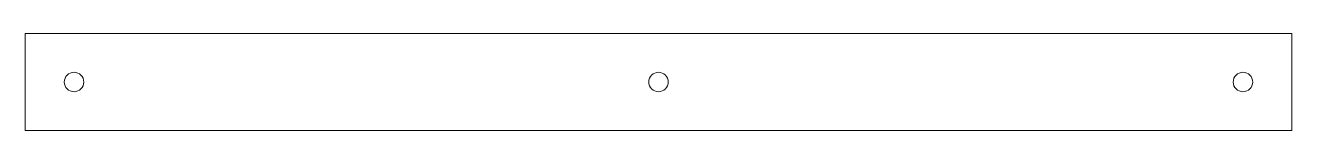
# Model space of a CAD drawing. Header units: millimetres. Extents: x -130 to 130, y -10 to 10.
import ezdxf

# ---------------------------------------------------------------- set-up
doc = ezdxf.new("R2010")
doc.units = ezdxf.units.MM

msp = doc.modelspace()

# ---------------------------------------------------------------- linework, layer by layer
at = {"color": 7, "linetype": 'Continuous', "lineweight": 15}
for p, q in [((-130, 10), (130, 10)), ((-130, 10), (-130, -10)), ((130, 10), (130, -10)), ((-130, -10), (130, -10))]:
    msp.add_line(p, q, dxfattribs=at)
for centre in [(-120, 0), (0, 0), (120, 0)]:
    msp.add_circle(centre, 2, dxfattribs=at)

doc.saveas('drawing.dxf')
